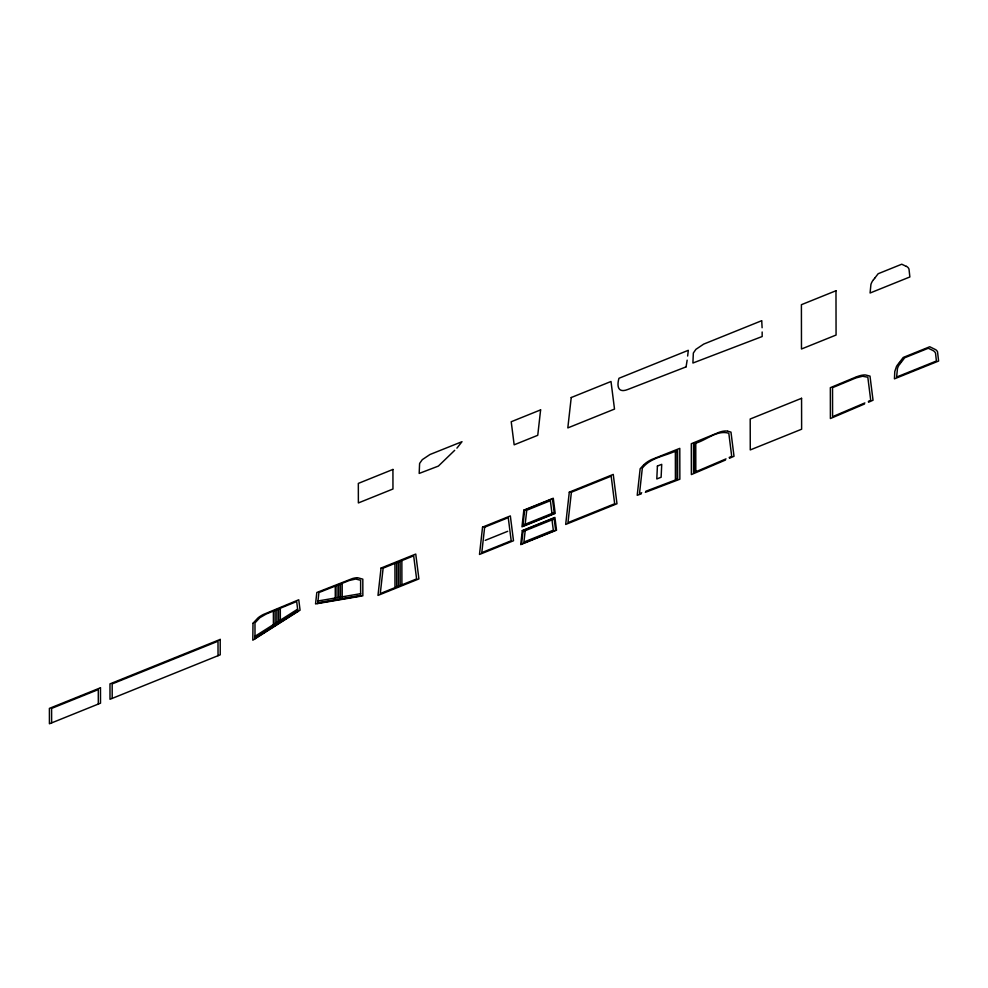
<?xml version="1.0" encoding="UTF-8"?>
<svg xmlns="http://www.w3.org/2000/svg" width="988" height="988" viewBox="0 0 988 988"><rect width="100%" height="100%" fill="white"/><g stroke="black" fill="none" stroke-linecap="round" stroke-linejoin="round"><path stroke-width="1.48" d="M317.679 603.569L318.902 592.565L348.591 580.771A44.793 15.759 -25.3 0 1 349.493 580.45L355.729 579.03L360.62 580.265L360.645 596.209M525.184 524.258L526.752 510.216L550.365 500.694L551.983 513.439M525.196 530.692L523.912 542.066L553.317 530.21L551.996 519.873M687.648 356.038L688.303 350.308L618.957 378.281C616.636 386.469 618.093 393.471 628.059 389.383L686.067 366.881M687.154 360.151L686.092 366.795M873.602 279.592L874.763 278.147M900.142 363.633L901.303 362.188M899.5 362.361L903.217 357.458L929.745 346.751L935.599 349.653A30.714 10.806 -25.3 0 1 936.562 350.407L937.18 351.172A46.226 16.265 -25.3 0 1 937.538 351.827L938.6 361.04L894.436 378.849L894.782 371.5L896.474 366.511A30.776 10.831 -25.3 0 1 897.388 365.066L899.389 362.497M874.886 277.986L878.147 273.738L901.748 264.216L906.305 266.402M901.427 362.028L904.687 357.78L928.288 348.258L932.845 350.444A36.186 12.733 -25.3 0 1 935.55 353.247L936.402 361.003L896.622 377.046L897.45 368.623A36.186 12.733 -25.3 0 1 900.019 363.658M456.913 448.144L462.001 441.685L429.965 454.517L422.296 459.655L419.702 463.31A44.793 15.759 -25.3 0 0 419.591 463.73L419.184 473.437L438.376 466.089L454.702 450.318M643.373 465.212L640.15 468.769L637.211 495.309L641.311 493.827M643.633 464.953L644.633 464.027A15.536 5.471 -25.3 0 1 646.201 462.755L648.079 461.47A13.634 4.804 -25.3 0 1 651.71 459.494L679.793 448.354L679.855 479.217L645.374 492.333M694.033 444.242L695.762 443.55L695.811 471.054L694.082 471.758L694.033 444.242L695.762 443.55M694.082 471.758L695.811 471.054M255.003 636.284L297.635 609.176M255.003 638.1L297.845 610.856M255.003 638.458L297.894 611.189M729.156 457.493L731.713 456.357L728.811 433.263C716.386 429.434 705.037 441.587 693.514 443.698L693.564 472.721L726.032 458.877M729.515 458.259L734.01 456.271L730.972 432.139L727.785 431.188M868.353 401.387L870.724 400.325L867.822 377.231L862.561 376.243L856.201 377.861A44.793 15.759 -25.3 0 0 855.299 378.194L832.538 387.666L832.588 416.689L864.87 402.919M868.514 402.24L873.034 400.226L869.996 376.107L865.587 374.995A15.66 5.508 -25.3 0 0 863.932 374.971L862.055 375.205A12.449 4.384 -25.3 0 0 861.079 375.403L860.363 375.576A14.635 5.15 -25.3 0 0 858.424 376.156L856.534 376.811M725.476 460.038L691.378 474.573L691.316 443.711L719.4 432.188A13.634 4.804 -25.3 0 1 723.055 431.225L724.92 431.003A15.536 5.471 -25.3 0 1 726.489 431.015L727.489 431.139M864.512 403.993L830.389 418.541L830.34 387.679L856.287 376.897M297.931 611.535L296.672 601.531L266.995 613.684A44.793 15.759 -25.3 0 0 266.093 614.091L259.856 617.698L254.978 622.885L255.003 638.816M761.699 320.705L703.691 344.108L695.91 349.344L693.428 352.901A44.793 15.759 -25.3 0 0 693.329 353.321L692.909 363.028L762.168 336.525L762.156 331.993M485.231 540.362L507.721 531.297M522.985 525.147L554.182 512.562M522.985 531.581L554.194 518.996M645.893 491.221L677.657 479.143L677.607 450.12C666.097 456.048 650.759 457.209 642.324 468.151L639.508 493.555L641.706 492.753M317.975 600.976L360.645 593.677M317.766 602.828L360.645 595.48M317.728 603.199L360.645 595.85M356.816 577.758L357.113 577.745A13.783 4.854 -25.3 0 1 357.73 577.745L362.818 579.166L362.843 595.826L315.543 603.927L316.815 592.491L352.333 578.598A12.844 4.52 -25.3 0 1 356.841 577.745M761.748 321.149L762.106 327.757M694.897 444.267L694.947 471.041M401.857 560.591L401.906 584.847M400.128 561.295L400.177 585.538M398.399 561.987L398.448 586.242M396.67 562.691L396.719 586.934M394.941 563.382L394.99 587.638M342.181 583.204L342.206 596.826M340.452 583.896L340.477 597.123M338.723 584.6L338.748 597.419M336.994 585.291L337.019 597.715M335.265 585.995L335.29 598.012M280.308 608.163L280.333 620.18M278.579 608.855L278.604 621.279M276.85 609.559L276.875 622.378M275.121 610.251L275.146 623.477M273.392 610.955L273.417 624.577M218.039 655.699L218.002 641.224L112.175 683.918L112.2 698.393M98.318 704.061L98.294 689.587L51.598 708.421L51.623 722.895M873.478 279.616A36.186 12.733 -25.3 0 0 870.91 284.569L870.082 293.004L909.862 276.961L909.009 269.205A36.186 12.733 -25.3 0 0 906.416 266.328M657.403 466.04L656.798 478.958L661.12 477.253L661.725 464.335L657.403 466.04M381.047 568.063L377.984 595.418L418.912 578.906L415.75 554.07L381.047 568.063M383.134 568.149L380.281 593.566L416.603 578.919L413.663 555.836L383.134 568.149M482.552 527.123L479.489 554.466L513.501 540.745L510.339 515.921L482.552 527.123M484.651 527.197L481.798 552.625L511.191 540.757L508.252 517.675L484.651 527.197M523.838 510.117L521.96 526.839L555.207 513.427L553.268 498.236L523.838 510.117M522.282 530.581L520.701 544.647L556.528 530.198L554.91 517.428L522.282 530.581M524.665 510.141L522.874 526.11L554.293 513.427L552.453 498.94L524.665 510.141M523.097 530.618L521.602 543.919L555.626 530.198L554.083 518.12L523.097 530.618M540.609 409.884L537.756 435.3L514.155 444.822L511.216 421.74L540.609 409.884M571.225 397.534L567.816 427.915L614.511 409.081L611.004 381.492L571.225 397.534M569.298 492.135L565.679 524.455L616.981 503.757L613.252 474.413L569.298 492.135M571.397 492.209L567.989 522.603L614.672 503.769L611.164 476.167L571.397 492.209M252.99 623.28L252.805 640.212L300.068 610.176L298.759 599.765L263.24 614.536A12.844 4.52 -25.3 0 0 258.745 617.315L258.473 617.537A13.783 4.854 -25.3 0 0 257.856 618.043L253.076 623.181M392.928 469.448L358.335 483.404L358.372 502.941L392.965 488.998L392.928 469.448M835.984 290.744L801.404 304.699L801.478 348.999L836.07 335.043L835.984 290.744M801.564 398.3L750.201 419.011L750.263 449.923L801.626 429.212L801.564 398.3M677.089 451.084L675.36 451.788L675.409 479.291L677.138 478.587L677.089 451.084M100.48 687.784L49.4 708.384L49.425 723.784L100.517 703.172L100.48 687.784M220.201 639.421L109.977 683.881L110.001 699.282L220.225 654.809L220.201 639.421"/></g></svg>
